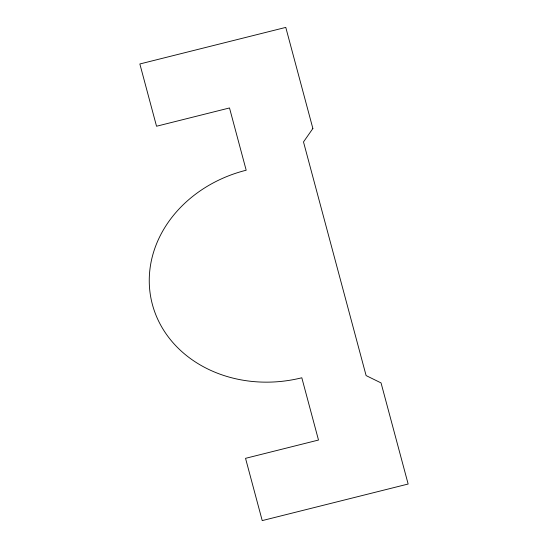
<?xml version="1.0" encoding="UTF-8"?>
<svg xmlns="http://www.w3.org/2000/svg" width="548" height="548" viewBox="0 0 548 548"><rect width="100%" height="100%" fill="white"/><g stroke="black" fill="none" stroke-linecap="round" stroke-linejoin="round"><path stroke-width="0.82" d="M312.874 128.506L303.496 141.932L366.112 375.586L381.052 382.922L408.15 484.028L262.225 520.6L245.538 458.334L318.498 440.044L301.811 377.778A125.417 107.387 -11.5 0 1 152.392 304.476A125.417 107.387 -11.5 0 1 246.189 170.223L229.502 107.956L156.536 126.239L139.85 63.972L285.775 27.4L312.874 128.506"/></g></svg>
